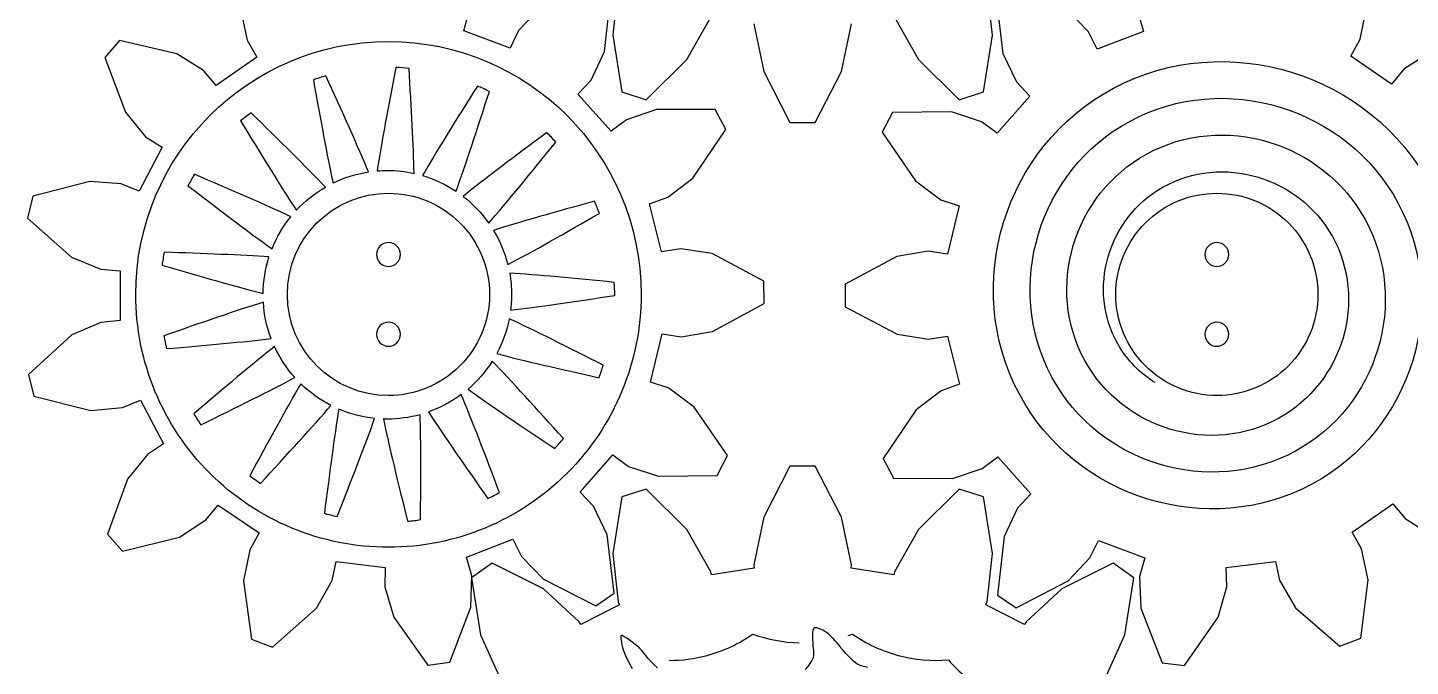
# Model space of a CAD drawing. Extents: x 39 to 360, y -214 to 103.
# Drawn here: x 38.9 to 212.3, y -102 to -21.9 of the extents above; entities that cross this region are included whole.
import ezdxf

# ---------------------------------------------------------------- set-up
doc = ezdxf.new("R2010")
doc.units = 0
doc.layers.add('Cogs_-_Cut', color=7, linetype='CONTINUOUS')
doc.layers.add('Cogs_-_Etch', color=7, linetype='CONTINUOUS')

msp = doc.modelspace()

# ---------------------------------------------------------------- linework, layer by layer
at = {"layer": 'Cogs_-_Cut', "color": 7}
for p, q in [((112.965507, -16.791019), (112.285859, -22.850528)), ((159.934563, -22.850528), (159.254912, -16.791019)), ((111.266108, -24.883411), (112.06537, -17.560518)), ((160.355139, -17.806356), (161.213382, -25.122637)), ((65.59627, -19.586781), (66.413724, -23.465132)), ((93.604619, -22.282229), (94.245131, -19.933499)), ((103.207893, -19.38504), (100.480478, -22.260178)), ((121.576592, -25.869533), (124.588434, -20.567946)), ((147.631988, -20.567946), (150.643827, -25.869533)), ((171.977513, -22.412864), (169.22695, -19.559222)), ((178.194118, -20.036022), (178.853372, -22.37924)), ((206.052567, -23.342763), (206.838601, -19.45835)), ((99.426006, -24.454566), (93.604619, -22.282229)), ((100.480478, -22.260178), (99.426006, -24.454566)), ((129.999161, -21.424533), (131.225617, -27.397503)), ((140.994805, -27.397503), (142.221258, -21.424533)), ((173.049627, -24.598432), (171.977513, -22.412864)), ((178.853372, -22.37924), (173.049627, -24.598432)), ((50.424072, -23.495448), (48.565373, -25.616526)), ((57.598138, -25.171696), (50.424072, -23.495448)), ((66.413724, -23.465132), (67.620334, -25.579044)), ((112.285859, -22.850528), (113.44286, -29.955142)), ((158.777562, -29.955142), (159.934563, -22.850528)), ((204.863045, -25.466595), (206.052567, -23.342763)), ((48.565373, -25.616526), (51.168213, -32.50837)), ((60.957243, -27.275132), (57.598138, -25.171696)), ((67.620334, -25.579044), (62.525453, -29.136035)), ((109.582698, -28.471272), (111.266108, -24.883411)), ((116.464622, -30.936855), (121.576592, -25.869533)), ((150.643827, -25.869533), (155.755797, -30.936855)), ((161.213382, -25.122637), (162.925455, -28.697269)), ((209.986039, -28.982796), (204.863045, -25.466595)), ((214.881934, -24.978218), (211.539915, -27.108666)), ((62.525453, -29.136035), (60.957243, -27.275132)), ((131.225617, -27.397503), (134.521883, -33.797112)), ((137.698536, -33.797112), (140.994805, -27.397503)), ((211.539915, -27.108666), (209.986039, -28.982796)), ((107.924642, -30.253352), (109.582698, -28.471272)), ((162.925455, -28.697269), (164.598395, -30.465567)), ((112.069228, -34.881907), (107.924642, -30.253352)), ((113.44286, -29.955142), (116.464622, -30.936855)), ((155.755797, -30.936855), (158.777562, -29.955142)), ((164.598395, -30.465567), (160.490188, -35.127195)), ((51.168213, -32.50837), (53.693881, -35.562102)), ((117.774308, -32.150634), (114.022736, -33.429453)), ((125.140748, -32.161104), (117.774308, -32.150634)), ((126.464768, -34.650945), (125.140748, -32.161104)), ((147.397721, -32.511678), (146.093547, -35.012542)), ((154.763611, -32.441673), (147.397721, -32.511678)), ((158.525656, -33.690176), (154.763611, -32.441673)), ((114.022736, -33.429453), (112.069228, -34.881907)), ((122.353804, -40.76392), (126.464768, -34.650945)), ((134.521883, -33.797112), (137.698536, -33.797112)), ((160.490188, -35.127195), (158.525656, -33.690176)), ((53.693881, -35.562102), (55.744951, -36.873445)), ((146.093547, -35.012542), (150.253567, -41.092447)), ((55.744951, -36.873445), (52.886901, -42.390559)), ((46.680769, -41.170168), (39.550247, -43.020047)), ((50.632431, -41.471683), (46.680769, -41.170168)), ((52.886901, -42.390559), (50.632431, -41.471683)), ((119.196443, -43.158951), (122.353804, -40.76392)), ((150.253567, -41.092447), (153.430772, -43.46157)), ((39.550247, -43.020047), (38.889892, -45.762341)), ((84.148524, -42.653489), (84.148524, -42.653489)), ((116.899529, -43.965932), (119.196443, -43.158951)), ((188.071895, -42.653489), (188.071895, -42.653489)), ((118.419228, -49.990713), (116.899529, -43.965932)), ((153.430772, -43.46157), (155.73375, -44.249808)), ((155.73375, -44.249808), (154.262557, -50.287269)), ((38.889892, -45.762341), (44.397083, -50.654929)), ((84.148524, -48.833162), (84.148524, -48.833162)), ((120.823629, -49.612581), (118.419228, -49.990713)), ((124.739462, -50.223326), (120.823629, -49.612581)), ((131.257032, -53.655744), (124.739462, -50.223326)), ((151.855399, -49.927876), (147.944527, -50.570042)), ((154.262557, -50.287269), (151.855399, -49.927876)), ((188.071895, -48.833162), (188.071895, -48.833162)), ((44.397083, -50.654929), (48.053295, -52.185101)), ((147.944527, -50.570042), (141.453966, -54.055376)), ((48.053295, -52.185101), (50.478642, -52.39291)), ((50.478642, -52.39291), (50.511716, -58.60676)), ((131.272469, -56.476312), (131.257032, -53.655744)), ((141.453966, -54.055376), (141.461699, -56.875945)), ((124.791831, -59.978735), (131.272469, -56.476312)), ((141.461699, -56.875945), (147.970449, -60.326001)), ((48.089123, -58.840477), (44.44945, -60.409785)), ((50.511716, -58.60676), (48.089123, -58.840477)), ((84.148524, -58.832758), (84.148524, -58.832758)), ((188.071895, -58.832758), (188.071895, -58.832758)), ((44.44945, -60.409785), (38.995175, -65.361904)), ((117.019697, -66.319916), (118.473801, -60.279147)), ((118.473801, -60.279147), (120.882613, -60.631925)), ((120.882613, -60.631925), (124.791831, -59.978735)), ((147.970449, -60.326001), (151.884628, -60.947771)), ((151.884628, -60.947771), (154.290133, -60.57515)), ((154.290133, -60.57515), (155.793296, -66.604342)), ((38.995175, -65.361904), (39.684743, -68.096482)), ((119.324879, -67.102089), (117.019697, -66.319916)), ((122.508145, -69.462946), (119.324879, -67.102089)), ((153.494729, -67.404708), (150.330752, -69.791469)), ((155.793296, -66.604342), (153.494729, -67.404708)), ((39.684743, -68.096482), (46.835108, -69.869741)), ((50.783465, -69.525783), (53.027461, -68.582655)), ((53.027461, -68.582655), (55.944493, -74.0689)), ((46.835108, -69.869741), (50.783465, -69.525783)), ((126.684154, -75.531274), (122.508145, -69.462946)), ((150.330752, -69.791469), (146.203252, -75.893421)), ((55.944493, -74.0689), (53.907752, -75.40174)), ((53.907752, -75.40174), (51.414604, -78.483031)), ((108.191983, -80.128409), (112.287513, -75.455207)), ((112.287513, -75.455207), (114.255903, -76.887264)), ((125.387145, -78.035996), (126.684154, -75.531274)), ((146.203252, -75.893421), (147.520657, -78.38712)), ((158.642527, -77.14854), (160.59934, -75.701048)), ((160.59934, -75.701048), (164.732355, -80.341179)), ((114.255903, -76.887264), (118.020702, -78.125294)), ((118.020702, -78.125294), (125.387145, -78.035996)), ((134.521883, -76.869075), (131.225617, -83.268131)), ((137.698536, -76.869075), (134.521883, -76.869075)), ((134.521883, -76.869075), (134.521883, -76.869075)), ((140.994805, -83.268131), (137.698536, -76.869075)), ((154.887648, -78.417436), (158.642527, -77.14854)), ((51.414604, -78.483031), (48.886181, -85.402436)), ((116.464622, -79.728779), (113.44286, -80.711045)), ((121.576592, -84.796652), (116.464622, -79.728779)), ((147.520657, -78.38712), (154.887648, -78.417436)), ((155.755797, -79.728779), (150.643827, -84.796652)), ((158.777562, -80.711045), (155.755797, -79.728779)), ((109.869882, -81.892298), (108.191983, -80.128409)), ((113.44286, -80.711045), (112.285859, -87.815106)), ((159.934563, -87.815106), (158.777562, -80.711045)), ((164.732355, -80.341179), (163.068785, -82.118295)), ((61.259311, -83.610989), (62.808225, -81.732997)), ((62.808225, -81.732997), (67.940592, -85.234867)), ((111.590777, -85.461968), (109.869882, -81.892298)), ((163.068785, -82.118295), (161.376004, -85.701747)), ((205.023435, -85.123522), (210.127136, -81.579759)), ((210.127136, -81.579759), (211.690935, -83.445623)), ((57.923354, -85.750253), (61.259311, -83.610989)), ((124.588434, -90.098242), (121.576592, -84.796652)), ((131.225617, -83.268131), (129.999161, -89.241102)), ((142.221258, -89.241102), (140.994805, -83.268131)), ((150.643827, -84.796652), (147.631988, -90.098242)), ((211.690935, -83.445623), (215.044528, -85.557879)), ((48.886181, -85.402436), (50.76803, -87.503118)), ((50.76803, -87.503118), (57.923354, -85.750253)), ((67.940592, -85.234867), (66.756579, -87.362007)), ((93.958503, -88.252771), (99.756186, -86.018144)), ((99.756186, -86.018144), (100.834362, -88.200407)), ((112.468863, -92.776045), (111.590777, -85.461968)), ((161.376004, -85.701747), (160.556897, -93.02299)), ((172.154466, -88.353643), (173.215006, -86.162562)), ((173.215006, -86.162562), (179.030328, -88.350338)), ((206.224533, -87.240742), (205.023435, -85.123522)), ((66.756579, -87.362007), (65.981021, -91.248627)), ((94.62437, -90.593782), (93.958503, -88.252771)), ((100.834362, -88.200407), (103.592644, -91.046881)), ((112.285859, -87.815106), (112.965507, -93.874615)), ((159.254912, -93.874615), (159.934563, -87.815106)), ((169.419338, -91.222169), (172.154466, -88.353643)), ((179.030328, -88.350338), (178.383751, -90.69686)), ((207.030961, -91.121297), (206.224533, -87.240742)), ((77.081394, -91.21445), (77.579691, -88.831546)), ((77.579691, -88.831546), (83.752202, -89.547575)), ((83.752202, -89.547575), (83.692119, -91.981192)), ((97.153346, -89.010693), (94.58303, -90.878211)), ((103.581067, -92.250186), (97.153346, -89.010693)), ((124.668909, -90.482436), (124.588434, -90.098242)), ((130.042158, -89.631361), (124.668909, -90.482436)), ((129.999161, -89.241102), (130.042158, -89.631361)), ((142.178264, -89.631361), (142.221258, -89.241102)), ((147.55151, -90.482436), (142.178264, -89.631361)), ((147.631988, -90.098242), (147.55151, -90.482436)), ((175.067076, -89.010693), (168.639355, -92.250186)), ((177.637392, -90.878211), (175.067076, -89.010693)), ((189.247103, -89.56301), (195.412995, -88.797372)), ((189.326478, -91.996073), (189.247103, -89.56301)), ((195.412995, -88.797372), (195.931138, -91.175865)), ((65.981021, -91.248627), (66.957773, -98.550574)), ((75.12127, -94.658995), (77.081394, -91.21445)), ((94.489874, -94.554816), (94.62437, -90.593782)), ((94.58303, -90.878211), (95.677742, -97.992745)), ((103.592644, -91.046881), (110.155965, -94.391104)), ((162.882476, -94.618756), (169.419338, -91.222169)), ((176.542677, -97.992745), (177.637392, -90.878211)), ((178.383751, -90.69686), (178.550217, -94.656791)), ((195.931138, -91.175865), (197.918821, -94.604975)), ((206.113188, -98.43041), (207.030961, -91.121297)), ((83.692119, -91.981192), (84.811636, -95.782923)), ((108.083945, -96.361698), (103.581067, -92.250186)), ((110.155965, -94.391104), (112.468863, -92.776045)), ((160.556897, -93.02299), (162.882476, -94.618756)), ((168.639355, -92.250186), (164.136476, -96.361698)), ((188.237828, -95.806626), (189.326478, -91.996073)), ((69.600298, -99.536698), (75.12127, -94.658995)), ((91.867742, -101.439494), (94.489874, -94.554816)), ((113.12591, -94.232907), (108.279077, -96.702902)), ((112.965507, -93.874615), (113.12591, -94.232907)), ((159.094509, -94.232907), (159.254912, -93.874615)), ((163.941345, -96.702902), (159.094509, -94.232907)), ((178.550217, -94.656791), (181.22747, -101.519973)), ((197.918821, -94.604975), (203.478378, -99.43748)), ((84.811636, -95.782923), (89.069774, -101.794476)), ((108.279077, -96.702902), (108.083945, -96.361698)), ((164.136476, -96.361698), (163.941345, -96.702902)), ((184.028196, -101.852354), (188.237828, -95.806626)), ((66.957773, -98.550574), (69.600298, -99.536698)), ((95.677742, -97.992745), (98.196798, -103.545687)), ((174.023624, -103.545687), (176.542677, -97.992745)), ((203.478378, -99.43748), (206.113188, -98.43041)), ((89.069774, -101.794476), (91.867742, -101.439494)), ((181.22747, -101.519973), (184.028196, -101.852354))]:
    msp.add_line(p, q, dxfattribs=at)
for points in [[(71.46947, -55.333092), (71.469408, -48.33053), (77.145961, -42.653731), (84.148524, -42.653489)], [(84.148524, -42.653489), (87.511373, -42.653458), (90.736498, -43.989331), (93.114392, -46.367225)], [(179.106029, -46.367226), (181.483922, -43.989332), (184.709046, -42.653459), (188.071895, -42.653489)], [(188.071895, -42.653489), (191.434745, -42.653458), (194.65987, -43.989331), (197.037764, -46.367225)], [(93.114392, -46.367225), (95.492286, -48.745118), (96.82816, -51.970243), (96.82813, -55.333092)], [(175.392292, -55.333092), (175.392262, -51.970243), (176.728136, -48.745119), (179.106029, -46.367226)], [(197.037764, -46.367225), (199.415658, -48.745118), (200.751532, -51.970243), (200.751502, -55.333092)], [(84.148524, -48.833162), (83.320209, -48.833241), (82.648747, -49.504703), (82.648668, -50.333018)], [(85.209397, -49.272306), (84.928008, -48.991021), (84.546394, -48.833053), (84.148524, -48.833162)], [(85.648933, -50.333018), (85.648894, -49.935147), (85.490786, -49.553591), (85.209397, -49.272306)], [(187.011024, -49.272307), (186.729635, -49.553592), (186.571527, -49.935148), (186.571489, -50.333018)], [(188.071895, -48.833162), (187.674025, -48.833054), (187.292412, -48.991022), (187.011024, -49.272307)], [(189.571754, -50.333018), (189.571675, -49.504702), (188.900211, -48.83324), (188.071895, -48.833162)], [(82.648668, -50.333018), (82.648746, -51.161333), (83.320208, -51.832797), (84.148524, -51.832876)], [(84.148524, -51.832876), (84.546395, -51.832985), (84.928009, -51.675017), (85.209398, -51.393731)], [(85.209398, -51.393731), (85.490787, -51.112445), (85.648895, -50.730889), (85.648933, -50.333018)], [(186.571489, -50.333018), (186.571527, -50.730888), (186.729634, -51.112444), (187.011023, -51.39373)], [(187.011023, -51.39373), (187.292411, -51.675016), (187.674025, -51.832984), (188.071895, -51.832876)], [(188.071895, -51.832876), (188.900212, -51.832798), (189.571676, -51.161334), (189.571754, -50.333018)], [(84.148524, -68.012699), (77.14596, -68.012457), (71.469407, -62.335656), (71.46947, -55.333092)], [(96.82813, -55.333092), (96.828161, -58.695942), (95.492287, -61.921068), (93.114393, -64.298962)], [(179.106028, -64.298961), (176.728134, -61.921067), (175.392261, -58.695942), (175.392292, -55.333092)], [(200.751502, -55.333092), (200.751532, -58.695942), (199.415659, -61.921068), (197.037765, -64.298962)], [(84.148524, -58.832758), (83.750653, -58.832796), (83.369097, -58.990904), (83.087812, -59.272293)], [(85.209593, -59.272098), (84.928188, -58.990693), (84.54649, -58.832649), (84.148524, -58.832758)], [(188.071895, -58.832758), (187.673929, -58.83265), (187.292232, -58.990694), (187.010828, -59.272099)], [(189.132609, -59.272292), (188.851323, -58.990903), (188.469767, -58.832795), (188.071895, -58.832758)], [(83.087812, -59.272293), (82.806527, -59.553682), (82.648559, -59.935296), (82.648668, -60.333167)], [(82.648668, -60.333167), (82.648747, -61.161482), (83.320209, -61.832943), (84.148524, -61.833023)], [(85.209397, -61.393879), (85.490786, -61.112594), (85.648894, -60.731038), (85.648933, -60.333167)], [(85.648933, -60.333167), (85.649041, -59.935201), (85.490998, -59.553503), (85.209593, -59.272098)], [(187.010828, -59.272099), (186.729424, -59.553503), (186.571381, -59.935201), (186.571489, -60.333167)], [(186.571489, -60.333167), (186.571527, -60.731037), (186.729635, -61.112593), (187.011024, -61.393878)], [(188.071895, -61.833023), (188.900211, -61.832945), (189.571675, -61.161483), (189.571754, -60.333167)], [(189.571754, -60.333167), (189.571863, -59.935296), (189.413895, -59.553681), (189.132609, -59.272292)], [(84.148524, -61.833023), (84.546394, -61.833131), (84.928008, -61.675164), (85.209397, -61.393879)], [(187.011024, -61.393878), (187.292412, -61.675163), (187.674025, -61.833131), (188.071895, -61.833023)], [(93.114393, -64.298962), (90.736499, -66.676856), (87.511374, -68.012729), (84.148524, -68.012699)], [(188.071895, -68.012699), (184.709046, -68.012729), (181.483921, -66.676855), (179.106028, -64.298961)], [(197.037765, -64.298962), (194.659871, -66.676856), (191.434746, -68.012729), (188.071895, -68.012699)]]:
    msp.add_open_spline(points, degree=3, dxfattribs=at)
at = {"layer": 'Cogs_-_Etch', "color": 7}
for p, q in [((85.09127, -26.886461), (85.09127, -26.886461)), ((76.309418, -27.936195), (76.309418, -27.936195)), ((95.30187, -29.213637), (95.30187, -29.213637)), ((66.921834, -32.57616), (66.921834, -32.57616)), ((104.010796, -35.044227), (104.010796, -35.044227)), ((59.822238, -40.28149), (59.822238, -40.28149)), ((109.987732, -43.647484), (109.987732, -43.647484)), ((56.00678, -50.039159), (56.00678, -50.039159)), ((99.358427, -52.665477), (99.35843, -52.665477)), ((115.847416, -55.332971), (115.847416, -55.332971)), ((68.455754, -56.324666), (68.455754, -56.324666)), ((99.300879, -58.392387), (99.300879, -58.392387)), ((69.860197, -61.870993), (69.860197, -61.870993)), ((97.168671, -63.70158), (97.168671, -63.70158)), ((73.159719, -66.546182), (73.159719, -66.546182)), ((93.273344, -67.89357), (93.273344, -67.89357)), ((77.925196, -69.727631), (77.925196, -69.727631)), ((88.126866, -70.409262), (88.126866, -70.409262)), ((137.700752, -97.126786), (137.700743, -97.126786))]:
    msp.add_line(p, q, dxfattribs=at)
for points in [[(173.806462, -30.22184), (187.597248, -21.916158), (205.943931, -26.779363), (214.187318, -40.497082)], [(52.449959, -55.332971), (52.44996, -37.826248), (66.641964, -23.634245), (84.148687, -23.634245)], [(84.148687, -23.634245), (101.655411, -23.634245), (115.847414, -37.826248), (115.847416, -55.332971)], [(85.09127, -26.886461), (84.192147, -31.602454), (83.217783, -36.56173), (82.725895, -39.849393)], [(86.74227, -27.006518), (86.193214, -26.950538), (85.642649, -26.910502), (85.09127, -26.886461)], [(87.355937, -40.162426), (87.307349, -36.840789), (87.003946, -31.79877), (86.74227, -27.006518)], [(176.088906, -34.239623), (187.690136, -27.175781), (203.170877, -31.249639), (210.169537, -42.779526)], [(76.309418, -27.936195), (75.777698, -28.086545), (75.250458, -28.252311), (74.728366, -28.433284)], [(74.728366, -28.433284), (75.593126, -33.153519), (76.475929, -38.125758), (77.20437, -41.365951)], [(81.633991, -39.981849), (80.388841, -36.902195), (78.284586, -32.310312), (76.309418, -27.936195)], [(95.30187, -29.213637), (92.761898, -33.28296), (90.066052, -37.549892), (88.421546, -40.434784)], [(96.812969, -29.889814), (96.315916, -29.649851), (95.812004, -29.424364), (95.30187, -29.213637)], [(92.626437, -42.39733), (93.782662, -39.27793), (95.324016, -34.45821), (96.812969, -29.889814)], [(163.965055, -69.027641), (155.96988, -55.784213), (160.635727, -38.154087), (173.806462, -30.22184)], [(66.921834, -32.57616), (66.473837, -32.898073), (66.035271, -33.232912), (65.60669, -33.580256)], [(76.239469, -41.886352), (73.967478, -39.465529), (70.345303, -35.942876), (66.921834, -32.57616)], [(178.37135, -38.257403), (187.782575, -32.434716), (200.398448, -35.719557), (206.151757, -45.06197)], [(65.60669, -33.580256), (68.124883, -37.679968), (70.753255, -42.013933), (72.607071, -44.777586)], [(167.982835, -66.745197), (161.229365, -55.691413), (165.105929, -40.927017), (176.088906, -34.239623)], [(104.010796, -35.044227), (100.16269, -37.928586), (96.093119, -40.943809), (93.513453, -43.04374)], [(96.727145, -46.393859), (98.928338, -43.907789), (102.102195, -39.975471), (105.138911, -36.255689)], [(105.138911, -36.255689), (104.77467, -35.841041), (104.398473, -35.437051), (104.010796, -35.044227)], [(180.653797, -42.275184), (187.874128, -37.692338), (197.627167, -40.188805), (202.133976, -47.344417)], [(82.725895, -39.849393), (83.153167, -39.811383), (83.581826, -39.791025), (84.010777, -39.788371)], [(84.010777, -39.788371), (85.136063, -39.791951), (86.257653, -39.917367), (87.355937, -40.162426)], [(172.000618, -64.46275), (166.488051, -55.59914), (169.57572, -43.699226), (178.37135, -38.257403)], [(59.822238, -40.28149), (59.53373, -40.752147), (59.258943, -41.23108), (58.998225, -41.717682)], [(71.884754, -45.601599), (68.887512, -44.163324), (64.232849, -42.185172), (59.822238, -40.28149)], [(77.20437, -41.365951), (78.603578, -40.686147), (80.09666, -40.219611), (81.633991, -39.981849)], [(88.421546, -40.434784), (89.913239, -40.875517), (91.330569, -41.537026), (92.626437, -42.39733)], [(58.998225, -41.717682), (62.8179, -44.623846), (66.82072, -47.704628), (69.542203, -49.608548)], [(72.607071, -44.777586), (73.666766, -43.637932), (74.891141, -42.663382), (76.239469, -41.886352)], [(93.513453, -43.04374), (94.745891, -43.993784), (95.829131, -45.123009), (96.727145, -46.393859)], [(176.018399, -62.180306), (171.745156, -55.50794), (174.044709, -46.470064), (180.653797, -42.275184)], [(210.169537, -42.779526), (217.543789, -54.928177), (213.272618, -71.125325), (201.195799, -78.435214)], [(109.987732, -43.647484), (105.364492, -44.944933), (100.491005, -46.283386), (97.330895, -47.30816)], [(110.620254, -45.178926), (110.424285, -44.662429), (110.213355, -44.151733), (109.987732, -43.647484)], [(206.151757, -45.06197), (212.284643, -55.020754), (208.802591, -68.352706), (198.913355, -74.417433)], [(69.542203, -49.608548), (70.118719, -48.163481), (70.90832, -46.812864), (71.884754, -45.601599)], [(99.117328, -51.591932), (102.068074, -50.068601), (106.446529, -47.549578), (110.620254, -45.178926)], [(97.330895, -47.30816), (98.136804, -48.638937), (98.738954, -50.082862), (99.117328, -51.591932)], [(202.133976, -47.344417), (207.0266, -55.112595), (204.333128, -65.581058), (196.630908, -70.39965)], [(56.00678, -50.039159), (55.907934, -50.582502), (55.824886, -51.128599), (55.757741, -51.676762)], [(69.165171, -50.641416), (65.851622, -50.383394), (60.802531, -50.220792), (56.00678, -50.039159)], [(55.757741, -51.676762), (60.365361, -53.005738), (65.205545, -54.431093), (68.429959, -55.223336)], [(68.429959, -55.223336), (68.445052, -53.667902), (68.692868, -52.123487), (69.165171, -50.641416)], [(112.461751, -53.822865), (107.690435, -53.363362), (102.67346, -52.851933), (99.358427, -52.665477)], [(99.35843, -52.665477), (99.517554, -53.560615), (99.598062, -54.467957), (99.599033, -55.377127)], [(61.734301, -77.747357), (55.789636, -71.802692), (52.449959, -63.739997), (52.449959, -55.332971)], [(99.599033, -55.377127), (99.594297, -56.021885), (99.549563, -56.665728), (99.465088, -57.304945)], [(99.465088, -57.304945), (102.773669, -56.949664), (107.779574, -56.17979), (112.536168, -55.475849)], [(115.847416, -55.332971), (115.847416, -63.739997), (112.507738, -71.802692), (106.563073, -77.747357)], [(112.539639, -55.377127), (112.527814, -54.858428), (112.501842, -54.340148), (112.461751, -53.822865)], [(112.536168, -55.475849), (112.537382, -55.442944), (112.538539, -55.410037), (112.539639, -55.377127)], [(68.455754, -56.324666), (65.272951, -57.281075), (60.507172, -58.952426), (55.970565, -60.515169)], [(69.427107, -60.861939), (68.87878, -59.406443), (68.55137, -57.87708), (68.455754, -56.324666)], [(99.300879, -58.392387), (98.999583, -59.918063), (98.471682, -61.390065), (97.734713, -62.759496)], [(111.102456, -64.205609), (106.818805, -62.053278), (102.32482, -59.763784), (99.300879, -58.392387)], [(55.970565, -60.515169), (56.074105, -61.057773), (56.193383, -61.597254), (56.328248, -62.132932)], [(56.328248, -62.132932), (61.105356, -61.707648), (66.13411, -61.288038), (69.427107, -60.861939)], [(69.860197, -61.870993), (67.240206, -63.909865), (63.398727, -67.190876), (59.730956, -70.288711)], [(72.403671, -65.754416), (71.366771, -64.594145), (70.509443, -63.28516), (69.860197, -61.870993)], [(180.332843, -66.390994), (178.63102, -65.351437), (177.139589, -63.930964), (176.018399, -62.180306)], [(97.168671, -63.70158), (96.336488, -65.0165), (95.312108, -66.199403), (94.1296, -67.210945)], [(106.096373, -73.409637), (102.871149, -69.84611), (99.496296, -66.075133), (97.168671, -63.70158)], [(97.734713, -62.759496), (100.948662, -63.623051), (105.88927, -64.712869), (110.574613, -65.773762)], [(60.617475, -71.686705), (64.929261, -69.558958), (69.482753, -67.34421), (72.403671, -65.754416)], [(110.574613, -65.773762), (110.765685, -65.256258), (110.941707, -64.73332), (111.102456, -64.205609)], [(196.630908, -70.39965), (188.314976, -75.602191), (177.130874, -72.711648), (172.000618, -64.46275)], [(73.159719, -66.546182), (71.451738, -69.396451), (69.053464, -73.847711), (66.75118, -78.063493)], [(76.933504, -69.2489), (75.547742, -68.541379), (74.275715, -67.630376), (73.159719, -66.546182)], [(94.1296, -67.210945), (96.809035, -69.17395), (101.018631, -71.972277), (105.003479, -74.653346)], [(198.913355, -74.417433), (188.407051, -80.860583), (174.358921, -77.181289), (167.982835, -66.745197)], [(68.098072, -79.02641), (71.346368, -75.488862), (74.785934, -71.784116), (76.933504, -69.2489)], [(93.273344, -67.89357), (92.022456, -68.818987), (90.640063, -69.551905), (89.172136, -70.067951)], [(98.089918, -80.167426), (96.370301, -75.680778), (94.586024, -70.947017), (93.273344, -67.89357)], [(201.195799, -78.435214), (188.49975, -86.11991), (171.586138, -81.65141), (163.965055, -69.027641)], [(59.730956, -70.288711), (60.012878, -70.763186), (60.308509, -71.22938), (60.617475, -71.686705)], [(77.925196, -69.727631), (77.362454, -73.005264), (76.733846, -78.01858), (76.110482, -82.776881)], [(77.719812, -83.16681), (79.467304, -78.703917), (81.331779, -74.019373), (82.418315, -70.882041)], [(82.418315, -70.882041), (80.871414, -70.723494), (79.356941, -70.334383), (77.925196, -69.727631)], [(84.010777, -70.965387), (83.845953, -70.959732), (83.681229, -70.951462), (83.516668, -70.94058)], [(83.516668, -70.94058), (84.175067, -74.199718), (85.401937, -79.110021), (86.54135, -83.779484)], [(88.126866, -70.409262), (86.785786, -70.777412), (85.401471, -70.964447), (84.010777, -70.965387)], [(88.183918, -83.563186), (88.201218, -78.770022), (88.247065, -73.727318), (88.126866, -70.409262)], [(89.172136, -70.067951), (90.960809, -72.865092), (93.873153, -76.992471), (96.618998, -80.929923)], [(105.003479, -74.653346), (105.379732, -74.249437), (105.744184, -73.834693), (106.096373, -73.409637)], [(84.148687, -87.0317), (75.741662, -87.0317), (67.678966, -83.692022), (61.734301, -77.747357)], [(106.563073, -77.747357), (100.618409, -83.692022), (92.555713, -87.0317), (84.148687, -87.0317)], [(66.75118, -78.063493), (67.190734, -78.397428), (67.639887, -78.718536), (68.098072, -79.02641)], [(96.618998, -80.929923), (97.116583, -80.690051), (97.607096, -80.435778), (98.089918, -80.167426)], [(76.110482, -82.776881), (76.643039, -82.922402), (77.179709, -83.052433), (77.719812, -83.16681)], [(86.54135, -83.779484), (87.090851, -83.723301), (87.638605, -83.651171), (88.183918, -83.563186)], [(137.700743, -97.126786), (137.557693, -97.132317), (137.406383, -97.194344), (137.37277, -97.420585)], [(137.978563, -97.171986), (137.978563, -97.171986), (137.843799, -97.121257), (137.700752, -97.126786)], [(115.247539, -99.336608), (113.110541, -97.603911), (113.298385, -98.18653), (113.299545, -98.190081)], [(113.299545, -98.190081), (113.299548, -98.191774), (113.30152, -99.063127), (113.591687, -99.883414)], [(124.122115, -100.591639), (126.171068, -100.035461), (128.124207, -99.128128), (129.870795, -97.921086)], [(129.870795, -97.921086), (131.725811, -98.583606), (133.685836, -98.950926), (135.65479, -99.006214)], [(137.37277, -97.420585), (137.249558, -98.235586), (137.466476, -100.016256), (137.466476, -100.016256)], [(139.374793, -97.926048), (138.694815, -97.358874), (137.978563, -97.171986), (137.978563, -97.171986)], [(140.915988, -99.621588), (140.915988, -99.621588), (140.155586, -98.57679), (139.374793, -97.926048)], [(141.803295, -98.108284), (141.987992, -98.048761), (142.171764, -97.986356), (142.354514, -97.921086)], [(142.354514, -97.921086), (144.099607, -99.127651), (146.051056, -100.034945), (148.098301, -100.591639)], [(113.591687, -99.883414), (113.992519, -101.019056), (114.72168, -102.20899), (114.72168, -102.20899)], [(117.883452, -102.138434), (116.616621, -101.020239), (116.200823, -100.108497), (115.247539, -99.336608)], [(119.354896, -101.212438), (120.961774, -101.21018), (122.568425, -101.001782), (124.122115, -100.591639)], [(137.466476, -100.016256), (137.466476, -100.016256), (137.539832, -100.562528), (137.367809, -100.959936)], [(142.909183, -101.643995), (141.926073, -100.922999), (140.915988, -99.621588), (140.915988, -99.621588)], [(148.098301, -100.591639), (150.150466, -101.134629), (152.295239, -101.325742), (154.411082, -101.154102)], [(137.367809, -100.959936), (137.065645, -101.650351), (136.438459, -102.362228), (136.438459, -102.362228)], [(144.229895, -102.059059), (144.229895, -102.059059), (143.397083, -102.005237), (142.909183, -101.643995)], [(154.411082, -101.154102), (155.213346, -102.098079), (156.109949, -102.961671), (157.082276, -103.729315)]]:
    msp.add_open_spline(points, degree=3, dxfattribs=at)

doc.saveas('drawing.dxf')
